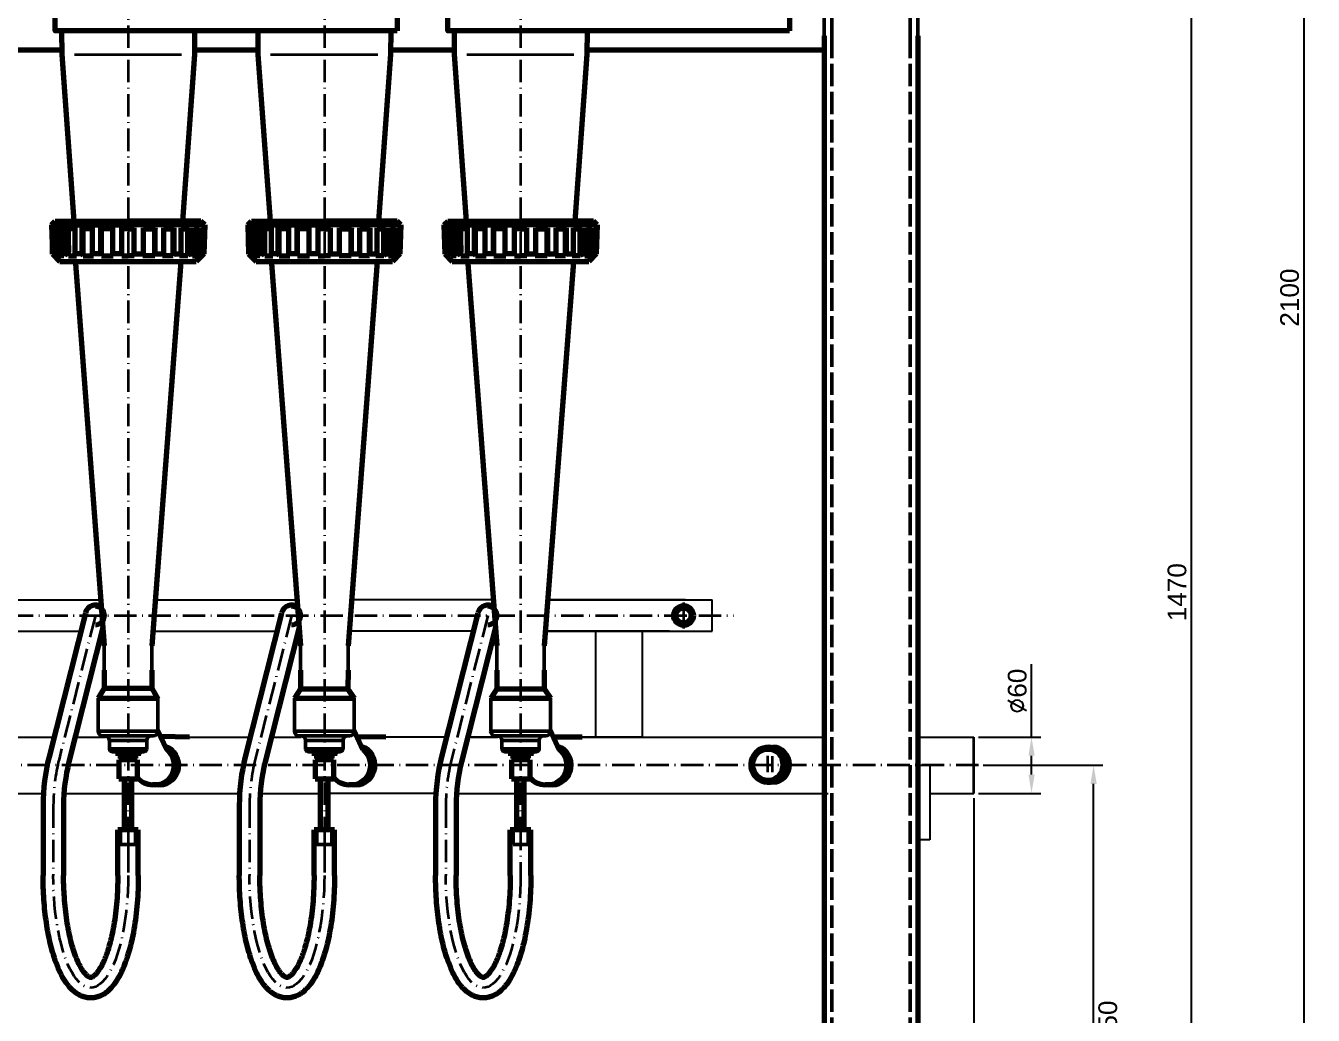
# Model space of a CAD drawing. Header units: millimetres. Extents: x 3186 to 4027, y 1197 to 1791.
# Drawn here: x 3462 to 3634.2, y 1506.6 to 1638.9 of the extents above; entities that cross this region are included whole.
import ezdxf

# ---------------------------------------------------------------- set-up
doc = ezdxf.new("R2010")
doc.units = ezdxf.units.MM
doc.header["$LTSCALE"] = 0.25
for name, pattern in [('ACAD_ISO02W100', [15, 12, -3]), ('ACAD_ISO08W100', [36, 24, -3, 6, -3]), ('ACAD_ISO10W100', [18, 12, -3, 0, -3])]:
    doc.linetypes.add(name, pattern=pattern)
doc.layers.add('AHL-CON-70', color=7, linetype='Continuous')
for name, color, linetype, lineweight in [('AM_0', 7, 'Continuous', 50), ('KICH THUOC', 1, 'Continuous', 25), ('M_EQUIP_E3', 3, 'Continuous', 35), ('M_EQUIP_E5', 2, 'ACAD_ISO02W100', 50), ('M_EQUIP_E7', 7, 'Continuous', 70), ('M_TANKS_E3', 3, 'ACAD_ISO08W100', 35), ('M_TANKS_E7', 7, 'Continuous', 70), ('Visible Edges', 7, 'Continuous', 50), ('Visible Tangent Edges', 7, 'Continuous', 50)]:
    doc.layers.add(name, color=color, linetype=linetype, lineweight=lineweight)
doc.styles.get("Standard").update_dxf_attribs({"font": 'arial.ttf'})
doc.dimstyles.new('ISO 25', dxfattribs={"dimtxt": 2.5, "dimasz": 2.5, "dimexe": 1.25, "dimexo": 0.625, "dimtad": 2, "dimtoh": 1, "dimdec": 0, "dimzin": 0, "dimdsep": 46, "dimtxsty": 'Standard', "dimcen": 2.5, "dimadec": 0, "dimazin": 0, "dimtfac": 1, "dimtdec": 0, "dimtofl": 0, "dimtmove": 0, "dimatfit": 3, "dimfxl": 1, "dimtolj": 1, "dimtzin": 0, "dimarcsym": 0})

# ---------------------------------------------------------------- blocks, each defined once
blk = doc.blocks.new('*D516')
at = {"layer": 'KICH THUOC', "color": 0, "lineweight": -2, "transparency": 16777216}
for p, q in [((3596.5, 1543.8), (3596.5, 1553.53)), ((3589.41, 1543.8), (3597.75, 1543.8)), ((3596.5, 1538.77), (3596.5, 1541.3)), ((3589.41, 1536.27), (3597.75, 1536.27))]:
    blk.add_line(p, q, dxfattribs=at)
at = {"layer": 'KICH THUOC', "color": 0, "transparency": 16777216}
for points in [[(3596.09, 1541.3), (3596.92, 1541.3), (3596.5, 1543.8)], [(3596.09, 1538.77), (3596.92, 1538.77), (3596.5, 1536.27)]]:
    blk.add_solid(points, dxfattribs=at)
at = {"layer": 'KICH THUOC', "color": 0, "transparency": 16777216, "insert": (3594.6, 1549.92), "char_height": 2.5, "attachment_point": 5, "rotation": 90}
blk.add_mtext('\\A1;{\\Fsimplex|c0;\\C1;%%C\\fArial|b0|i0|c0|p34;60}', dxfattribs=at)
blk = doc.blocks.new('*D518')
at = {"layer": 'KICH THUOC', "color": 0, "lineweight": -2, "transparency": 16777216}
for p, q in [((3590.04, 1540.04), (3606.05, 1540.04)), ((3604.8, 1473.79), (3604.8, 1537.54)), ((3585.03, 1471.29), (3606.05, 1471.29))]:
    blk.add_line(p, q, dxfattribs=at)
at = {"layer": 'KICH THUOC', "color": 0, "transparency": 16777216}
for points in [[(3604.39, 1537.54), (3605.22, 1537.54), (3604.8, 1540.04)], [(3604.39, 1473.79), (3605.22, 1473.79), (3604.8, 1471.29)]]:
    blk.add_solid(points, dxfattribs=at)
at = {"layer": 'KICH THUOC', "color": 0, "transparency": 16777216, "insert": (3606.71, 1505.66), "char_height": 2.5, "attachment_point": 5, "rotation": 90}
blk.add_mtext('\\A1;550', dxfattribs=at)
blk = doc.blocks.new('*D520')
at = {"layer": 'KICH THUOC', "color": 0, "lineweight": -2, "transparency": 16777216}
for p, q in [((3595.7, 1733.79), (3634.18, 1733.79)), ((3632.93, 1731.29), (3632.93, 1473.79)), ((3585.03, 1471.29), (3634.18, 1471.29))]:
    blk.add_line(p, q, dxfattribs=at)
at = {"layer": 'KICH THUOC', "color": 0, "transparency": 16777216}
for points in [[(3632.52, 1731.29), (3633.35, 1731.29), (3632.93, 1733.79)], [(3632.52, 1473.79), (3633.35, 1473.79), (3632.93, 1471.29)]]:
    blk.add_solid(points, dxfattribs=at)
at = {"layer": 'KICH THUOC', "color": 0, "transparency": 16777216, "insert": (3631.03, 1602.54), "char_height": 2.5, "attachment_point": 5, "rotation": 90}
blk.add_mtext('\\A1;2100', dxfattribs=at)
blk = doc.blocks.new('*D532')
at = {"layer": 'KICH THUOC', "color": 0, "lineweight": -2, "transparency": 16777216}
for p, q in [((3598.87, 1655.03), (3619.12, 1655.03)), ((3617.87, 1652.53), (3617.87, 1473.79)), ((3585.03, 1471.29), (3619.12, 1471.29))]:
    blk.add_line(p, q, dxfattribs=at)
at = {"layer": 'KICH THUOC', "color": 0, "transparency": 16777216}
for points in [[(3617.46, 1652.53), (3618.29, 1652.53), (3617.87, 1655.03)], [(3617.46, 1473.79), (3618.29, 1473.79), (3617.87, 1471.29)]]:
    blk.add_solid(points, dxfattribs=at)
at = {"layer": 'KICH THUOC', "color": 0, "transparency": 16777216, "insert": (3615.97, 1563.16), "char_height": 2.5, "attachment_point": 5, "rotation": 90}
blk.add_mtext('\\A1;1470', dxfattribs=at)
blk = doc.blocks.new('*D533')
at = {"layer": 'KICH THUOC', "color": 0, "lineweight": -2, "transparency": 16777216}
for p, q in [((3588.78, 1535.64), (3588.78, 1463.06)), ((3575.03, 1475.5), (3575.03, 1463.06)), ((3586.28, 1464.31), (3577.53, 1464.31))]:
    blk.add_line(p, q, dxfattribs=at)
at = {"layer": 'KICH THUOC', "color": 0, "transparency": 16777216}
for points in [[(3577.53, 1464.72), (3577.53, 1463.89), (3575.03, 1464.31)], [(3586.28, 1464.72), (3586.28, 1463.89), (3588.78, 1464.31)]]:
    blk.add_solid(points, dxfattribs=at)
at = {"layer": 'KICH THUOC', "color": 0, "transparency": 16777216, "insert": (3581.91, 1466.21), "char_height": 2.5, "attachment_point": 5}
blk.add_mtext('\\A1;110', dxfattribs=at)

msp = doc.modelspace()

# ---------------------------------------------------------------- linework, layer by layer
at = {"layer": 'AHL-CON-70', "linetype": 'Continuous'}
for p, q in [((3453.05, 1562.14), (3472.02, 1562.14)), ((3479.3, 1562.14), (3498.27, 1562.14)), ((3524.52, 1562.14), (3505.55, 1562.14)), ((3550.24, 1562.14), (3531.8, 1562.14)), ((3531.8, 1562.14), (3553.78, 1562.14)), ((3553.78, 1557.93), (3553.78, 1562.14)), ((3452.73, 1557.93), (3469.1, 1557.93)), ((3478.98, 1557.93), (3495.35, 1557.93)), ((3521.83, 1557.93), (3505.23, 1557.93)), ((3548.08, 1557.93), (3531.48, 1557.93)), ((3531.48, 1557.93), (3553.78, 1557.93)), ((3538.16, 1557.93), (3538.16, 1543.8)), ((3544.41, 1557.93), (3544.41, 1543.8)), ((3457.63, 1543.8), (3465.76, 1543.8)), ((3468.6, 1543.8), (3472.66, 1543.8)), ((3483.88, 1543.8), (3492.01, 1543.8)), ((3494.85, 1543.8), (3498.8, 1543.8)), ((3518.26, 1543.8), (3510.13, 1543.8)), ((3525.16, 1543.8), (3521.1, 1543.8)), ((3521.55, 1543.8), (3525.05, 1543.8)), ((3544.51, 1543.8), (3536.38, 1543.8)), ((3536.38, 1543.8), (3544.51, 1543.8)), ((3544.51, 1543.8), (3568.78, 1543.8)), ((3581.28, 1543.8), (3588.78, 1543.8)), ((3449.91, 1536.27), (3464.33, 1536.27)), ((3467.09, 1536.27), (3475.16, 1536.27)), ((3476.16, 1536.27), (3490.53, 1536.27)), ((3493.28, 1536.27), (3501.41, 1536.27)), ((3516.83, 1536.27), (3502.41, 1536.27)), ((3519.53, 1536.27), (3527.66, 1536.27)), ((3528.66, 1536.27), (3543.03, 1536.27)), ((3543.03, 1536.27), (3569.28, 1536.27)), ((3582.91, 1536.27), (3588.78, 1536.27))]:
    msp.add_line(p, q, dxfattribs=at)
msp.add_lwpolyline([(3582.91, 1530.04), (3581.28, 1530.04), (3581.28, 1540.04), (3582.91, 1540.04)], close=True, dxfattribs=at)
at = {"layer": 'AM_0'}
for p, q in [((3568.78, 1658.79), (3568.78, 1637.54)), ((3581.28, 1658.79), (3581.28, 1637.54))]:
    msp.add_line(p, q, dxfattribs=at)
at = {"layer": 'M_EQUIP_E3', "color": 3, "linetype": 'ACAD_ISO10W100', "lineweight": 35}
for p, q in [((3475.66, 1717.13), (3475.66, 1531.7)), ((3501.91, 1717.13), (3501.91, 1531.7)), ((3528.16, 1717.13), (3528.16, 1531.7)), ((3390.98, 1560.04), (3556.66, 1560.04)), ((3589.41, 1540.04), (3400.53, 1540.04))]:
    msp.add_line(p, q, dxfattribs=at)
at = {"layer": 'M_EQUIP_E3', "color": 3, "linetype": 'Continuous', "lineweight": 35}
for p, q in [((3468.48, 1635.04), (3482.8, 1635.04)), ((3494.73, 1635.04), (3509.05, 1635.04)), ((3520.98, 1635.04), (3535.3, 1635.04))]:
    msp.add_line(p, q, dxfattribs=at)
at = {"layer": 'M_EQUIP_E3', "color": 3, "linetype": 'ACAD_ISO08W100', "lineweight": 35}
msp.add_line((3549.96, 1561.79), (3549.96, 1558.29), dxfattribs=at)
at = {"layer": 'M_EQUIP_E3', "linetype": 'ACAD_ISO08W100', "lineweight": 35}
for p, q in [((3549.96, 1561.61), (3549.96, 1558.47)), ((3549.96, 1561.61), (3549.96, 1558.47)), ((3561.25, 1539.09), (3561.25, 1541.28)), ((3561.87, 1539.09), (3561.87, 1541.23))]:
    msp.add_line(p, q, dxfattribs=at)
at = {"layer": 'M_EQUIP_E3', "linetype": 'ACAD_ISO10W100', "lineweight": 35}
for points in [[(3471.28, 1560.04), (3466.42, 1540.8, 0.061982), (3465.66, 1534.67), (3465.66, 1525.29)], [(3497.53, 1560.04), (3492.67, 1540.8, 0.061982), (3491.91, 1534.67), (3491.91, 1525.29)], [(3523.78, 1560.04), (3518.92, 1540.8, 0.061982), (3518.16, 1534.67), (3518.16, 1525.29)]]:
    msp.add_lwpolyline(points, format="xyb", dxfattribs=at)
at = {"layer": 'M_EQUIP_E3', "color": 3, "linetype": 'Continuous', "lineweight": 35}
for centre, radius, end in [((3471.28, 1560.04), 1.07, 90), ((3471.28, 1560.04), 1.39, 40.8151), ((3497.53, 1560.04), 1.07, 90), ((3497.53, 1560.04), 1.39, 40.8151), ((3523.78, 1560.04), 1.07, 90), ((3523.78, 1560.04), 1.39, 40.8151)]:
    msp.add_arc(centre, radius, 270, end, dxfattribs=at)
at = {"layer": 'M_EQUIP_E3', "color": 3, "linetype": 'ACAD_ISO08W100', "lineweight": 35}
msp.add_arc((3549.96, 1560.04), 1.16, 0, 270, dxfattribs=at)
at = {"layer": 'M_EQUIP_E3', "linetype": 'ACAD_ISO10W100', "lineweight": 35, "extrusion": (0, 0, -1)}
for centre in [(3470.66, 1525.29), (3496.91, 1525.29), (3523.16, 1525.29)]:
    msp.add_ellipse(centre, major_axis=(0, 15), ratio=0.333333, start_param=1.570796, end_param=4.712389, dxfattribs=at)
at = {"layer": 'M_EQUIP_E5', "color": 2, "linetype": 'ACAD_ISO02W100', "lineweight": 50}
for p, q in [((3569.78, 1703.79), (3569.78, 1637.54)), ((3580.28, 1703.79), (3580.28, 1637.54)), ((3569.78, 1637.54), (3569.78, 1472.54)), ((3580.28, 1637.54), (3580.28, 1472.54)), ((3474.66, 1529.41), (3474.66, 1531.41)), ((3476.66, 1529.41), (3476.66, 1531.41)), ((3500.91, 1529.41), (3500.91, 1531.41)), ((3502.91, 1529.41), (3502.91, 1531.41)), ((3527.16, 1529.41), (3527.16, 1531.41)), ((3529.16, 1529.41), (3529.16, 1531.41)), ((3474.66, 1529.41), (3476.66, 1529.41)), ((3500.91, 1529.41), (3502.91, 1529.41)), ((3527.16, 1529.41), (3529.16, 1529.41))]:
    msp.add_line(p, q, dxfattribs=at)
at = {"layer": 'M_EQUIP_E7', "color": 7, "linetype": 'Continuous', "lineweight": 70}
for p, q in [((3466.76, 1638.22), (3466.78, 1635.04)), ((3484.56, 1638.22), (3484.53, 1635.04)), ((3493.01, 1638.22), (3493.03, 1635.04)), ((3510.81, 1638.22), (3510.78, 1635.04)), ((3519.26, 1638.22), (3519.28, 1635.04)), ((3537.06, 1638.22), (3537.03, 1635.04)), ((3568.78, 1637.54), (3568.78, 1472.54)), ((3581.28, 1637.54), (3581.28, 1472.54)), ((3458.29, 1635.66), (3466.78, 1635.66)), ((3466.78, 1635.04), (3468.4, 1612.75)), ((3484.53, 1635.04), (3482.92, 1612.75)), ((3484.54, 1635.66), (3493.03, 1635.66)), ((3493.03, 1635.04), (3494.65, 1612.75)), ((3510.78, 1635.04), (3509.17, 1612.75)), ((3510.79, 1635.66), (3519.28, 1635.66)), ((3510.79, 1635.66), (3519.28, 1635.66)), ((3519.28, 1635.04), (3520.9, 1612.75)), ((3537.03, 1635.04), (3535.42, 1612.75)), ((3537.04, 1635.66), (3545.53, 1635.66)), ((3545.53, 1635.66), (3568.78, 1635.66)), ((3466.6, 1612.25), (3467.99, 1612.25)), ((3484.72, 1612.25), (3483.32, 1612.25)), ((3492.85, 1612.25), (3494.24, 1612.25)), ((3510.97, 1612.25), (3509.57, 1612.25)), ((3519.1, 1612.25), (3520.49, 1612.25)), ((3537.22, 1612.25), (3535.82, 1612.25)), ((3467.67, 1609.5), (3467.67, 1608.62)), ((3483.64, 1609.5), (3483.64, 1608.62)), ((3493.92, 1609.5), (3493.92, 1608.62)), ((3509.89, 1609.5), (3509.89, 1608.62)), ((3520.17, 1609.5), (3520.17, 1608.62)), ((3536.14, 1609.5), (3536.14, 1608.62)), ((3475.66, 1607.37), (3484.78, 1607.37)), ((3501.91, 1607.37), (3511.03, 1607.37)), ((3528.16, 1607.37), (3537.28, 1607.37))]:
    msp.add_line(p, q, dxfattribs=at)
at = {"layer": 'M_EQUIP_E7', "linetype": 'Continuous'}
for p, q in [((3465.41, 1612.25), (3465.91, 1612.75)), ((3465.41, 1612.25), (3475.66, 1612.25)), ((3465.41, 1612.25), (3465.53, 1608.37)), ((3465.91, 1612.75), (3475.66, 1612.75)), ((3485.41, 1612.75), (3475.66, 1612.75)), ((3485.91, 1612.25), (3475.66, 1612.25)), ((3485.91, 1612.25), (3485.41, 1612.75)), ((3485.91, 1612.25), (3485.78, 1608.37)), ((3491.66, 1612.25), (3492.16, 1612.75)), ((3491.66, 1612.25), (3501.91, 1612.25)), ((3491.66, 1612.25), (3491.78, 1608.37)), ((3492.16, 1612.75), (3501.91, 1612.75)), ((3511.66, 1612.75), (3501.91, 1612.75)), ((3512.16, 1612.25), (3501.91, 1612.25)), ((3512.16, 1612.25), (3511.66, 1612.75)), ((3512.16, 1612.25), (3512.03, 1608.37)), ((3517.91, 1612.25), (3518.41, 1612.75)), ((3517.91, 1612.25), (3528.16, 1612.25)), ((3517.91, 1612.25), (3518.03, 1608.37)), ((3518.41, 1612.75), (3528.16, 1612.75)), ((3537.91, 1612.75), (3528.16, 1612.75)), ((3538.41, 1612.25), (3528.16, 1612.25)), ((3538.41, 1612.25), (3537.91, 1612.75)), ((3538.41, 1612.25), (3538.28, 1608.37)), ((3465.55, 1608.36), (3465.55, 1611.87)), ((3465.79, 1611.87), (3465.55, 1611.87)), ((3465.55, 1611.87), (3465.79, 1611.75)), ((3465.79, 1608.37), (3465.79, 1611.87)), ((3466.13, 1608.37), (3466.13, 1611.87)), ((3466.83, 1611.87), (3466.13, 1611.87)), ((3466.13, 1611.87), (3466.36, 1611.74)), ((3466.36, 1608.12), (3466.36, 1611.74)), ((3466.83, 1611.74), (3466.36, 1611.74)), ((3466.83, 1608.37), (3466.83, 1611.87)), ((3467.49, 1608.37), (3467.49, 1611.87)), ((3468.58, 1611.87), (3467.49, 1611.87)), ((3467.49, 1611.87), (3467.68, 1611.74)), ((3467.68, 1608.12), (3467.68, 1611.74)), ((3468.58, 1611.74), (3467.68, 1611.74)), ((3468.58, 1608.37), (3468.58, 1611.87)), ((3470.9, 1611.87), (3469.5, 1611.87)), ((3469.5, 1608.37), (3469.5, 1611.87)), ((3469.5, 1611.87), (3469.64, 1611.74)), ((3470.9, 1611.74), (3469.64, 1611.74)), ((3469.64, 1608.12), (3469.64, 1611.74)), ((3470.9, 1608.37), (3470.9, 1611.87)), ((3473.61, 1611.87), (3472.02, 1611.87)), ((3472.02, 1608.37), (3472.02, 1611.87)), ((3472.02, 1611.87), (3472.09, 1611.74)), ((3473.61, 1611.74), (3472.09, 1611.74)), ((3472.09, 1608.12), (3472.09, 1611.74)), ((3473.61, 1608.37), (3473.61, 1611.87)), ((3474.83, 1608.12), (3474.83, 1611.87)), ((3475.66, 1611.87), (3474.83, 1611.87)), ((3475.66, 1611.74), (3474.83, 1611.74)), ((3475.66, 1611.87), (3476.49, 1611.87)), ((3475.66, 1611.74), (3476.49, 1611.74)), ((3476.49, 1608.12), (3476.49, 1611.87)), ((3477.7, 1608.37), (3477.7, 1611.87)), ((3477.7, 1611.87), (3479.3, 1611.87)), ((3477.7, 1611.74), (3479.23, 1611.74)), ((3479.3, 1611.87), (3479.23, 1611.74)), ((3479.23, 1608.12), (3479.23, 1611.74)), ((3479.3, 1608.37), (3479.3, 1611.87)), ((3480.42, 1608.37), (3480.42, 1611.87)), ((3480.42, 1611.87), (3481.81, 1611.87)), ((3480.42, 1611.74), (3481.68, 1611.74)), ((3481.81, 1611.87), (3481.68, 1611.74)), ((3481.68, 1608.12), (3481.68, 1611.74)), ((3481.81, 1608.37), (3481.81, 1611.87)), ((3482.74, 1608.37), (3482.74, 1611.87)), ((3482.74, 1611.87), (3483.83, 1611.87)), ((3482.74, 1611.74), (3483.64, 1611.74)), ((3483.83, 1611.87), (3483.64, 1611.74)), ((3483.64, 1608.12), (3483.64, 1611.74)), ((3483.83, 1608.37), (3483.83, 1611.87)), ((3484.49, 1611.87), (3485.18, 1611.87)), ((3484.49, 1608.37), (3484.49, 1611.87)), ((3484.49, 1611.74), (3484.96, 1611.74)), ((3485.18, 1611.87), (3484.96, 1611.74)), ((3484.96, 1608.12), (3484.96, 1611.74)), ((3485.18, 1608.37), (3485.18, 1611.87)), ((3485.53, 1608.37), (3485.53, 1611.87)), ((3485.53, 1611.87), (3485.77, 1611.87)), ((3485.77, 1611.87), (3485.53, 1611.75)), ((3485.77, 1608.36), (3485.77, 1611.87)), ((3491.8, 1608.36), (3491.8, 1611.87)), ((3492.04, 1611.87), (3491.8, 1611.87)), ((3491.8, 1611.87), (3492.04, 1611.75)), ((3492.04, 1608.37), (3492.04, 1611.87)), ((3492.38, 1608.37), (3492.38, 1611.87)), ((3493.08, 1611.87), (3492.38, 1611.87)), ((3492.38, 1611.87), (3492.61, 1611.74)), ((3492.61, 1608.12), (3492.61, 1611.74)), ((3493.08, 1611.74), (3492.61, 1611.74)), ((3493.08, 1608.37), (3493.08, 1611.87)), ((3493.74, 1608.37), (3493.74, 1611.87)), ((3494.83, 1611.87), (3493.74, 1611.87)), ((3493.74, 1611.87), (3493.93, 1611.74)), ((3493.93, 1608.12), (3493.93, 1611.74)), ((3494.83, 1611.74), (3493.93, 1611.74)), ((3494.83, 1608.37), (3494.83, 1611.87)), ((3497.15, 1611.87), (3495.75, 1611.87)), ((3495.75, 1608.37), (3495.75, 1611.87)), ((3495.75, 1611.87), (3495.89, 1611.74)), ((3497.15, 1611.74), (3495.89, 1611.74)), ((3495.89, 1608.12), (3495.89, 1611.74)), ((3497.15, 1608.37), (3497.15, 1611.87)), ((3498.27, 1608.37), (3498.27, 1611.87)), ((3499.86, 1611.87), (3498.27, 1611.87)), ((3498.27, 1611.87), (3498.34, 1611.74)), ((3498.34, 1608.12), (3498.34, 1611.74)), ((3499.86, 1611.74), (3498.34, 1611.74)), ((3499.86, 1608.37), (3499.86, 1611.87)), ((3501.08, 1608.12), (3501.08, 1611.87)), ((3501.91, 1611.87), (3501.08, 1611.87)), ((3501.91, 1611.74), (3501.08, 1611.74)), ((3501.91, 1611.87), (3502.74, 1611.87)), ((3501.91, 1611.74), (3502.74, 1611.74)), ((3502.74, 1608.12), (3502.74, 1611.87)), ((3503.95, 1608.37), (3503.95, 1611.87)), ((3503.95, 1611.87), (3505.55, 1611.87)), ((3503.95, 1611.74), (3505.48, 1611.74)), ((3505.55, 1611.87), (3505.48, 1611.74)), ((3505.48, 1608.12), (3505.48, 1611.74)), ((3505.55, 1608.37), (3505.55, 1611.87)), ((3506.67, 1608.37), (3506.67, 1611.87)), ((3506.67, 1611.87), (3508.06, 1611.87)), ((3506.67, 1611.74), (3507.93, 1611.74)), ((3508.06, 1611.87), (3507.93, 1611.74)), ((3507.93, 1608.12), (3507.93, 1611.74)), ((3508.06, 1608.37), (3508.06, 1611.87)), ((3508.99, 1608.37), (3508.99, 1611.87)), ((3508.99, 1611.87), (3510.08, 1611.87)), ((3508.99, 1611.74), (3509.89, 1611.74)), ((3510.08, 1611.87), (3509.89, 1611.74)), ((3509.89, 1608.12), (3509.89, 1611.74)), ((3510.08, 1608.37), (3510.08, 1611.87)), ((3510.74, 1611.87), (3511.43, 1611.87)), ((3510.74, 1608.37), (3510.74, 1611.87)), ((3510.74, 1611.74), (3511.21, 1611.74)), ((3511.43, 1611.87), (3511.21, 1611.74)), ((3511.21, 1608.12), (3511.21, 1611.74)), ((3511.43, 1608.37), (3511.43, 1611.87)), ((3511.78, 1608.37), (3511.78, 1611.87)), ((3511.78, 1611.87), (3512.02, 1611.87)), ((3512.02, 1611.87), (3511.78, 1611.75)), ((3512.02, 1608.36), (3512.02, 1611.87)), ((3518.05, 1608.36), (3518.05, 1611.87)), ((3518.29, 1611.87), (3518.05, 1611.87)), ((3518.05, 1611.87), (3518.29, 1611.75)), ((3518.29, 1608.37), (3518.29, 1611.87)), ((3518.63, 1608.37), (3518.63, 1611.87)), ((3519.33, 1611.87), (3518.63, 1611.87)), ((3518.63, 1611.87), (3518.86, 1611.74)), ((3518.86, 1608.12), (3518.86, 1611.74)), ((3519.33, 1611.74), (3518.86, 1611.74)), ((3519.33, 1608.37), (3519.33, 1611.87)), ((3519.99, 1608.37), (3519.99, 1611.87)), ((3521.08, 1611.87), (3519.99, 1611.87)), ((3519.99, 1611.87), (3520.18, 1611.74)), ((3520.18, 1608.12), (3520.18, 1611.74)), ((3521.08, 1611.74), (3520.18, 1611.74)), ((3521.08, 1608.37), (3521.08, 1611.87)), ((3523.4, 1611.87), (3522, 1611.87)), ((3522, 1608.37), (3522, 1611.87)), ((3522, 1611.87), (3522.14, 1611.74)), ((3523.4, 1611.74), (3522.14, 1611.74)), ((3522.14, 1608.12), (3522.14, 1611.74)), ((3523.4, 1608.37), (3523.4, 1611.87)), ((3526.11, 1611.87), (3524.52, 1611.87)), ((3524.52, 1608.37), (3524.52, 1611.87)), ((3524.52, 1611.87), (3524.59, 1611.74)), ((3526.11, 1611.74), (3524.59, 1611.74)), ((3524.59, 1608.12), (3524.59, 1611.74)), ((3526.11, 1608.37), (3526.11, 1611.87)), ((3527.33, 1608.12), (3527.33, 1611.87)), ((3528.16, 1611.87), (3527.33, 1611.87)), ((3528.16, 1611.74), (3527.33, 1611.74)), ((3528.16, 1611.87), (3528.99, 1611.87)), ((3528.16, 1611.74), (3528.99, 1611.74)), ((3528.99, 1608.12), (3528.99, 1611.87)), ((3530.2, 1608.37), (3530.2, 1611.87)), ((3530.2, 1611.87), (3531.8, 1611.87)), ((3530.2, 1611.74), (3531.73, 1611.74)), ((3531.8, 1611.87), (3531.73, 1611.74)), ((3531.73, 1608.12), (3531.73, 1611.74)), ((3531.8, 1608.37), (3531.8, 1611.87)), ((3532.92, 1608.37), (3532.92, 1611.87)), ((3532.92, 1611.87), (3534.31, 1611.87)), ((3532.92, 1611.74), (3534.18, 1611.74)), ((3534.31, 1611.87), (3534.18, 1611.74)), ((3534.18, 1608.12), (3534.18, 1611.74)), ((3534.31, 1608.37), (3534.31, 1611.87)), ((3535.24, 1608.37), (3535.24, 1611.87)), ((3535.24, 1611.87), (3536.33, 1611.87)), ((3535.24, 1611.74), (3536.14, 1611.74)), ((3536.33, 1611.87), (3536.14, 1611.74)), ((3536.14, 1608.12), (3536.14, 1611.74)), ((3536.33, 1608.37), (3536.33, 1611.87)), ((3536.99, 1611.87), (3537.68, 1611.87)), ((3536.99, 1608.37), (3536.99, 1611.87)), ((3536.99, 1611.74), (3537.46, 1611.74)), ((3537.68, 1611.87), (3537.46, 1611.74)), ((3537.46, 1608.12), (3537.46, 1611.74)), ((3537.68, 1608.37), (3537.68, 1611.87)), ((3538.03, 1608.37), (3538.03, 1611.87)), ((3538.03, 1611.87), (3538.27, 1611.87)), ((3538.27, 1611.87), (3538.03, 1611.75)), ((3538.27, 1608.36), (3538.27, 1611.87)), ((3465.53, 1608.37), (3466.53, 1607.37)), ((3466.04, 1608.12), (3465.78, 1608.12)), ((3465.79, 1608.37), (3466.04, 1608.12)), ((3466.13, 1608.37), (3465.79, 1608.37)), ((3466.36, 1608.12), (3466.13, 1608.37)), ((3467.05, 1608.12), (3466.36, 1608.12)), ((3466.53, 1607.37), (3475.66, 1607.37)), ((3466.83, 1608.37), (3467.05, 1608.12)), ((3467.49, 1608.37), (3466.83, 1608.37)), ((3467.68, 1608.12), (3467.49, 1608.37)), ((3467.68, 1608.12), (3468.77, 1608.12)), ((3468.58, 1608.37), (3468.77, 1608.12)), ((3469.5, 1608.37), (3468.58, 1608.37)), ((3469.5, 1608.37), (3469.64, 1608.12)), ((3469.64, 1608.12), (3471.04, 1608.12)), ((3472.02, 1608.37), (3470.9, 1608.37)), ((3470.9, 1608.37), (3471.04, 1608.12)), ((3472.09, 1608.12), (3472.02, 1608.37)), ((3472.09, 1608.12), (3473.68, 1608.12)), ((3473.61, 1608.37), (3473.68, 1608.12)), ((3474.83, 1608.37), (3473.61, 1608.37)), ((3474.83, 1608.12), (3475.66, 1608.12)), ((3476.49, 1608.12), (3475.66, 1608.12)), ((3476.49, 1608.37), (3477.7, 1608.37)), ((3477.7, 1608.37), (3477.63, 1608.12)), ((3479.23, 1608.12), (3477.63, 1608.12)), ((3479.23, 1608.12), (3479.3, 1608.37)), ((3479.3, 1608.37), (3480.42, 1608.37)), ((3480.42, 1608.37), (3480.28, 1608.12)), ((3481.68, 1608.12), (3480.28, 1608.12)), ((3481.81, 1608.37), (3481.68, 1608.12)), ((3481.81, 1608.37), (3482.74, 1608.37)), ((3482.74, 1608.37), (3482.55, 1608.12)), ((3483.64, 1608.12), (3482.55, 1608.12)), ((3483.64, 1608.12), (3483.83, 1608.37)), ((3483.83, 1608.37), (3484.49, 1608.37)), ((3484.49, 1608.37), (3484.26, 1608.12)), ((3484.26, 1608.12), (3484.96, 1608.12)), ((3485.78, 1608.37), (3484.78, 1607.37)), ((3484.96, 1608.12), (3485.18, 1608.37)), ((3485.18, 1608.37), (3485.53, 1608.37)), ((3485.53, 1608.37), (3485.28, 1608.12)), ((3485.28, 1608.12), (3485.53, 1608.12)), ((3491.78, 1608.37), (3492.78, 1607.37)), ((3492.29, 1608.12), (3492.03, 1608.12)), ((3492.04, 1608.37), (3492.29, 1608.12)), ((3492.38, 1608.37), (3492.04, 1608.37)), ((3492.61, 1608.12), (3492.38, 1608.37)), ((3493.3, 1608.12), (3492.61, 1608.12)), ((3492.78, 1607.37), (3501.91, 1607.37)), ((3493.08, 1608.37), (3493.3, 1608.12)), ((3493.74, 1608.37), (3493.08, 1608.37)), ((3493.93, 1608.12), (3493.74, 1608.37)), ((3493.93, 1608.12), (3495.02, 1608.12)), ((3495.75, 1608.37), (3494.83, 1608.37)), ((3494.83, 1608.37), (3495.02, 1608.12)), ((3495.75, 1608.37), (3495.89, 1608.12)), ((3495.89, 1608.12), (3497.29, 1608.12)), ((3498.27, 1608.37), (3497.15, 1608.37)), ((3497.15, 1608.37), (3497.29, 1608.12)), ((3498.34, 1608.12), (3498.27, 1608.37)), ((3498.34, 1608.12), (3499.93, 1608.12)), ((3499.86, 1608.37), (3499.93, 1608.12)), ((3501.08, 1608.37), (3499.86, 1608.37)), ((3501.08, 1608.12), (3501.91, 1608.12)), ((3502.74, 1608.12), (3501.91, 1608.12)), ((3502.74, 1608.37), (3503.95, 1608.37)), ((3503.95, 1608.37), (3503.88, 1608.12)), ((3505.48, 1608.12), (3503.88, 1608.12)), ((3505.48, 1608.12), (3505.55, 1608.37)), ((3505.55, 1608.37), (3506.67, 1608.37)), ((3506.67, 1608.37), (3506.53, 1608.12)), ((3507.93, 1608.12), (3506.53, 1608.12)), ((3508.06, 1608.37), (3507.93, 1608.12)), ((3508.06, 1608.37), (3508.99, 1608.37)), ((3508.99, 1608.37), (3508.8, 1608.12)), ((3509.89, 1608.12), (3508.8, 1608.12)), ((3509.89, 1608.12), (3510.08, 1608.37)), ((3510.08, 1608.37), (3510.74, 1608.37)), ((3510.74, 1608.37), (3510.51, 1608.12)), ((3510.51, 1608.12), (3511.21, 1608.12)), ((3512.03, 1608.37), (3511.03, 1607.37)), ((3511.21, 1608.12), (3511.43, 1608.37)), ((3511.43, 1608.37), (3511.78, 1608.37)), ((3511.78, 1608.37), (3511.53, 1608.12)), ((3511.53, 1608.12), (3511.78, 1608.12)), ((3518.03, 1608.37), (3519.03, 1607.37)), ((3518.54, 1608.12), (3518.28, 1608.12)), ((3518.29, 1608.37), (3518.54, 1608.12)), ((3518.63, 1608.37), (3518.29, 1608.37)), ((3518.86, 1608.12), (3518.63, 1608.37)), ((3519.55, 1608.12), (3518.86, 1608.12)), ((3519.03, 1607.37), (3528.16, 1607.37)), ((3519.33, 1608.37), (3519.55, 1608.12)), ((3519.99, 1608.37), (3519.33, 1608.37)), ((3520.18, 1608.12), (3519.99, 1608.37)), ((3520.18, 1608.12), (3521.27, 1608.12)), ((3521.08, 1608.37), (3521.27, 1608.12)), ((3522, 1608.37), (3521.08, 1608.37)), ((3522, 1608.37), (3522.14, 1608.12)), ((3522.14, 1608.12), (3523.54, 1608.12)), ((3524.52, 1608.37), (3523.4, 1608.37)), ((3523.4, 1608.37), (3523.54, 1608.12)), ((3524.59, 1608.12), (3524.52, 1608.37)), ((3524.59, 1608.12), (3526.18, 1608.12)), ((3526.11, 1608.37), (3526.18, 1608.12)), ((3527.33, 1608.37), (3526.11, 1608.37)), ((3527.33, 1608.12), (3528.16, 1608.12)), ((3528.99, 1608.12), (3528.16, 1608.12)), ((3528.99, 1608.37), (3530.2, 1608.37)), ((3530.2, 1608.37), (3530.13, 1608.12)), ((3531.73, 1608.12), (3530.13, 1608.12)), ((3531.73, 1608.12), (3531.8, 1608.37)), ((3531.8, 1608.37), (3532.92, 1608.37)), ((3532.92, 1608.37), (3532.78, 1608.12)), ((3534.18, 1608.12), (3532.78, 1608.12)), ((3534.31, 1608.37), (3534.18, 1608.12)), ((3534.31, 1608.37), (3535.24, 1608.37)), ((3535.24, 1608.37), (3535.05, 1608.12)), ((3536.14, 1608.12), (3535.05, 1608.12)), ((3536.14, 1608.12), (3536.33, 1608.37)), ((3536.33, 1608.37), (3536.99, 1608.37)), ((3536.99, 1608.37), (3536.76, 1608.12)), ((3536.76, 1608.12), (3537.46, 1608.12)), ((3538.28, 1608.37), (3537.28, 1607.37)), ((3537.46, 1608.12), (3537.68, 1608.37)), ((3537.68, 1608.37), (3538.03, 1608.37)), ((3538.03, 1608.37), (3537.78, 1608.12)), ((3537.78, 1608.12), (3538.03, 1608.12))]:
    msp.add_line(p, q, dxfattribs=at)
at = {"layer": 'M_EQUIP_E7'}
for p, q in [((3472.48, 1552.72), (3472.48, 1550.32)), ((3478.83, 1552.72), (3478.83, 1550.31)), ((3498.73, 1552.72), (3498.72, 1550.23)), ((3505.08, 1552.72), (3505.07, 1550.21)), ((3524.98, 1552.72), (3524.98, 1550.23)), ((3531.33, 1552.72), (3531.33, 1550.23)), ((3472.48, 1550.32), (3471.66, 1548.97)), ((3472.48, 1550.32), (3478.83, 1550.31)), ((3478.83, 1550.31), (3479.66, 1548.91)), ((3498.72, 1550.23), (3497.91, 1548.97)), ((3498.72, 1550.23), (3505.07, 1550.23)), ((3505.07, 1550.21), (3505.91, 1548.97)), ((3524.98, 1550.23), (3524.16, 1548.97)), ((3524.98, 1550.23), (3531.33, 1550.23)), ((3531.33, 1550.23), (3532.16, 1548.97)), ((3471.66, 1548.97), (3479.66, 1548.97)), ((3497.91, 1548.97), (3505.91, 1548.97)), ((3524.16, 1548.97), (3532.16, 1548.97)), ((3483.88, 1543.8), (3480.02, 1543.88)), ((3510.13, 1543.8), (3506.29, 1543.84)), ((3536.38, 1543.8), (3532.57, 1543.79))]:
    msp.add_line(p, q, dxfattribs=at)
at = {"layer": 'M_EQUIP_E7', "linetype": 'Continuous', "lineweight": 70}
for p, q in [((3480.83, 1542.15), (3479.65, 1544.67)), ((3507.08, 1542.15), (3505.9, 1544.67)), ((3533.33, 1542.15), (3532.15, 1544.67)), ((3474.31, 1541.84), (3474.31, 1541.27)), ((3477.01, 1541.84), (3477.01, 1541.27)), ((3500.56, 1541.84), (3500.56, 1541.27)), ((3503.26, 1541.84), (3503.26, 1541.27)), ((3526.81, 1541.84), (3526.81, 1541.27)), ((3529.51, 1541.84), (3529.51, 1541.27)), ((3474.31, 1541.27), (3475.66, 1541.27)), ((3476.89, 1540.73), (3474.43, 1540.73)), ((3474.43, 1540.73), (3474.43, 1538.23)), ((3474.8, 1540.82), (3474.8, 1540.73)), ((3474.8, 1540.82), (3476.52, 1540.82)), ((3474.9, 1541.27), (3474.9, 1540.82)), ((3477.01, 1541.27), (3475.66, 1541.27)), ((3476.42, 1541.27), (3476.42, 1540.82)), ((3476.52, 1540.82), (3476.52, 1540.73)), ((3476.89, 1540.73), (3476.89, 1538.23)), ((3500.56, 1541.27), (3501.91, 1541.27)), ((3503.14, 1540.73), (3500.68, 1540.73)), ((3500.68, 1540.73), (3500.68, 1538.23)), ((3501.05, 1540.82), (3501.05, 1540.73)), ((3501.05, 1540.82), (3502.77, 1540.82)), ((3501.15, 1541.27), (3501.15, 1540.82)), ((3503.26, 1541.27), (3501.91, 1541.27)), ((3502.67, 1541.27), (3502.67, 1540.82)), ((3502.77, 1540.82), (3502.77, 1540.73)), ((3503.14, 1540.73), (3503.14, 1538.23)), ((3526.81, 1541.27), (3528.16, 1541.27)), ((3529.39, 1540.73), (3526.93, 1540.73)), ((3526.93, 1540.73), (3526.93, 1538.23)), ((3527.3, 1540.82), (3527.3, 1540.73)), ((3527.3, 1540.82), (3529.02, 1540.82)), ((3527.4, 1541.27), (3527.4, 1540.82)), ((3529.51, 1541.27), (3528.16, 1541.27)), ((3528.92, 1541.27), (3528.92, 1540.82)), ((3529.02, 1540.82), (3529.02, 1540.73)), ((3529.39, 1540.73), (3529.39, 1538.23)), ((3474.43, 1538.23), (3476.89, 1538.23)), ((3475.16, 1531.41), (3475.16, 1538.23)), ((3476.16, 1531.41), (3476.16, 1538.23)), ((3500.68, 1538.23), (3503.14, 1538.23)), ((3501.41, 1531.41), (3501.41, 1538.23)), ((3502.41, 1531.41), (3502.41, 1538.23)), ((3526.93, 1538.23), (3529.39, 1538.23)), ((3527.66, 1531.41), (3527.66, 1538.23)), ((3528.66, 1531.41), (3528.66, 1538.23)), ((3479.9, 1537.41), (3478.93, 1537.41)), ((3506.15, 1537.41), (3505.18, 1537.41)), ((3532.4, 1537.41), (3531.43, 1537.41)), ((3474.28, 1525.29), (3474.28, 1531.41)), ((3477.03, 1531.41), (3474.28, 1531.41)), ((3477.03, 1525.29), (3477.03, 1531.41)), ((3500.53, 1525.29), (3500.53, 1531.41)), ((3503.28, 1531.41), (3500.53, 1531.41)), ((3503.28, 1525.29), (3503.28, 1531.41)), ((3526.78, 1525.29), (3526.78, 1531.41)), ((3529.53, 1531.41), (3526.78, 1531.41)), ((3529.53, 1525.29), (3529.53, 1531.41))]:
    msp.add_line(p, q, dxfattribs=at)
at = {"layer": 'M_EQUIP_E7', "color": 7, "linetype": 'Continuous', "lineweight": 70}
for points in [[(3511.65, 1638.22), (3465.92, 1638.22), (3465.92, 1643.22), (3511.65, 1643.22)], [(3564.15, 1638.22), (3518.42, 1638.22), (3518.42, 1643.22), (3564.15, 1643.22)]]:
    msp.add_lwpolyline(points, close=True, dxfattribs=at)
at = {"layer": 'M_EQUIP_E7', "linetype": 'Continuous', "lineweight": 70}
for points in [[(3469.95, 1560.37), (3465.09, 1541.14, 0.061982), (3464.28, 1534.67), (3464.28, 1525.29)], [(3496.2, 1560.37), (3491.34, 1541.14, 0.061982), (3490.53, 1534.67), (3490.53, 1525.29)], [(3522.45, 1560.37), (3517.59, 1541.14, 0.061982), (3516.78, 1534.67), (3516.78, 1525.29)], [(3472.3, 1558.44), (3467.75, 1540.46, 0.061982), (3467.03, 1534.67), (3467.03, 1525.29)], [(3498.55, 1558.44), (3494, 1540.46, 0.061982), (3493.28, 1534.67), (3493.28, 1525.29)], [(3524.8, 1558.44), (3520.25, 1540.46, 0.061982), (3519.53, 1534.67), (3519.53, 1525.29)]]:
    msp.add_lwpolyline(points, format="xyb", dxfattribs=at)
at = {"layer": 'M_EQUIP_E7', "lineweight": 35}
msp.add_lwpolyline([(3588.78, 1536.27), (3588.78, 1543.8)], dxfattribs=at)
at = {"layer": 'M_EQUIP_E7', "linetype": 'Continuous', "lineweight": 70}
for radius in [1.31, 1.01]:
    msp.add_circle((3549.96, 1560.04), radius, dxfattribs=at)
at = {"layer": 'M_EQUIP_E7', "color": 7, "linetype": 'Continuous', "lineweight": 70}
for centre, start, end in [((3468.24, 1607.16), 3.3, 34.8426), ((3483.08, 1607.16), 145.1574, 176.7), ((3494.49, 1607.16), 3.3, 34.8426), ((3509.33, 1607.16), 145.1574, 176.7), ((3520.74, 1607.16), 3.3, 34.8426), ((3535.58, 1607.16), 145.1574, 176.7)]:
    msp.add_arc(centre, 0.375, start, end, dxfattribs=at)
at = {"layer": 'M_EQUIP_E7', "linetype": 'Continuous', "lineweight": 70}
for centre, radius, start, end in [((3471.28, 1560.04), 1.38, 53.9323, 165.8129), ((3497.53, 1560.04), 1.38, 53.9323, 165.8129), ((3523.78, 1560.04), 1.38, 53.9323, 165.8129), ((3478.93, 1540.04), 2.62, 219.2514, 270), ((3505.18, 1540.04), 2.62, 219.2514, 270), ((3531.43, 1540.04), 2.62, 219.2514, 270)]:
    msp.add_arc(centre, radius, start, end, dxfattribs=at)
for centre, major_axis, ratio, start_param, end_param in [((3476.98, 1544.2), (-2.69, 0), 0.888636, 7.86634, 8.01683), ((3479.34, 1540.04), (0, 2.62), 0.965926, 3.141593, 5.651938), ((3479.66, 1540.04), (0, 2.62), 0.965926, 3.141593, 5.858205), ((3479.9, 1540.04), (0, 2.62), 0.965926, 3.141593, 5.982102), ((3503.23, 1544.2), (-2.69, 0), 0.888636, 7.86634, 8.01683), ((3505.59, 1540.04), (0, 2.62), 0.965926, 3.141593, 5.651938), ((3505.91, 1540.04), (0, 2.62), 0.965926, 3.141593, 5.858205), ((3506.15, 1540.04), (0, 2.62), 0.965926, 3.141593, 5.982102), ((3529.48, 1544.2), (-2.69, 0), 0.888636, 7.86634, 8.01683), ((3531.84, 1540.04), (0, 2.62), 0.965926, 3.141593, 5.651938), ((3532.16, 1540.04), (0, 2.62), 0.965926, 3.141593, 5.858205), ((3532.4, 1540.04), (0, 2.62), 0.965926, 3.141593, 5.982102), ((3561.25, 1540.09), (0, 2.34), 0.965926, 2.570097, 6.947493), ((3561.25, 1540.09), (0, 2.11), 0.965926, 2.532671, 6.892107), ((3561.87, 1540.09), (0, 2.34), 0.965926, 3.141593, 6.283185)]:
    msp.add_ellipse(centre, major_axis=major_axis, ratio=ratio, start_param=start_param, end_param=end_param, dxfattribs=at)
at = {"layer": 'M_EQUIP_E7', "linetype": 'Continuous', "lineweight": 70, "extrusion": (0, 0, -1)}
for major_axis, start_param, end_param in [((0, 2.34), 2.570097, 6.947493), ((0, 2.11), 2.532671, 6.892107)]:
    msp.add_ellipse((3561.25, 1540.09), major_axis=major_axis, ratio=0.965926, start_param=start_param, end_param=end_param, dxfattribs=at)
at = {"layer": 'M_EQUIP_E7', "linetype": 'Continuous', "lineweight": 70}
for points, knots in [([(3477.03, 1525.29), (3477.03, 1524.66), (3477.02, 1524.04), (3476.95, 1522.19), (3476.85, 1520.98), (3476.55, 1518.64), (3476.36, 1517.52), (3475.93, 1515.66), (3475.71, 1514.88), (3475.23, 1513.45), (3474.96, 1512.79), (3474.46, 1511.78), (3474.23, 1511.39), (3473.75, 1510.68), (3473.49, 1510.35), (3473, 1509.88), (3472.8, 1509.7), (3472.36, 1509.39), (3472.12, 1509.26), (3471.66, 1509.07), (3471.45, 1509.01), (3471.02, 1508.92), (3470.79, 1508.91), (3470.35, 1508.92), (3470.13, 1508.95), (3469.7, 1509.06), (3469.49, 1509.13), (3469.1, 1509.32), (3468.91, 1509.43), (3468.56, 1509.68), (3468.39, 1509.81), (3468.07, 1510.11), (3467.92, 1510.27), (3467.52, 1510.74), (3467.29, 1511.07), (3466.85, 1511.79), (3466.65, 1512.18), (3466.27, 1513.02), (3466.09, 1513.47), (3465.76, 1514.41), (3465.6, 1514.91), (3465.22, 1516.3), (3465.02, 1517.23), (3464.69, 1519.2), (3464.55, 1520.22), (3464.37, 1522.34), (3464.31, 1523.42), (3464.29, 1524.77), (3464.28, 1525.03), (3464.28, 1525.29)], [4.712389, 4.712389, 4.712389, 4.712389, 4.832897, 4.832897, 5.073912, 5.073912, 5.314927, 5.314927, 5.504615, 5.504615, 5.694303, 5.694303, 5.828926, 5.828926, 5.963549, 5.963549, 6.054938, 6.054938, 6.146326, 6.146326, 6.219583, 6.219583, 6.29284, 6.29284, 6.366097, 6.366097, 6.439354, 6.439354, 6.512612, 6.512612, 6.585869, 6.585869, 6.659126, 6.659126, 6.786599, 6.786599, 6.914073, 6.914073, 7.041546, 7.041546, 7.169019, 7.169019, 7.380582, 7.380582, 7.592145, 7.592145, 7.803708, 7.803708, 7.853982, 7.853982, 7.853982, 7.853982]), ([(3474.28, 1525.29), (3474.28, 1524.72), (3474.27, 1524.15), (3474.21, 1522.43), (3474.11, 1521.29), (3473.84, 1519.12), (3473.67, 1518.09), (3473.28, 1516.38), (3473.08, 1515.67), (3472.69, 1514.51), (3472.49, 1514.03), (3472.14, 1513.27), (3471.97, 1512.97), (3471.64, 1512.46), (3471.48, 1512.25), (3471.24, 1511.99), (3471.14, 1511.91), (3470.98, 1511.78), (3470.91, 1511.74), (3470.81, 1511.69), (3470.77, 1511.68), (3470.71, 1511.66), (3470.69, 1511.66), (3470.64, 1511.66), (3470.62, 1511.66), (3470.57, 1511.67), (3470.54, 1511.68), (3470.45, 1511.72), (3470.4, 1511.74), (3470.29, 1511.82), (3470.22, 1511.87), (3470.08, 1512), (3470, 1512.08), (3469.78, 1512.32), (3469.64, 1512.51), (3469.35, 1512.96), (3469.21, 1513.23), (3468.92, 1513.82), (3468.78, 1514.15), (3468.39, 1515.19), (3468.15, 1515.97), (3467.73, 1517.71), (3467.55, 1518.66), (3467.27, 1520.67), (3467.17, 1521.72), (3467.06, 1523.62), (3467.03, 1524.45), (3467.03, 1525.29)], [4.712389, 4.712389, 4.712389, 4.712389, 4.829851, 4.829851, 5.069819, 5.069819, 5.309787, 5.309787, 5.505642, 5.505642, 5.668688, 5.668688, 5.804286, 5.804286, 5.939885, 5.939885, 6.033219, 6.033219, 6.126552, 6.126552, 6.200884, 6.200884, 6.275215, 6.275215, 6.349546, 6.349546, 6.423877, 6.423877, 6.498209, 6.498209, 6.57254, 6.57254, 6.646871, 6.646871, 6.765913, 6.765913, 6.884955, 6.884955, 7.003997, 7.003997, 7.230126, 7.230126, 7.456255, 7.456255, 7.682384, 7.682384, 7.853982, 7.853982, 7.853982, 7.853982]), ([(3503.28, 1525.29), (3503.28, 1524.66), (3503.27, 1524.04), (3503.2, 1522.19), (3503.1, 1520.98), (3502.8, 1518.64), (3502.61, 1517.52), (3502.18, 1515.66), (3501.96, 1514.88), (3501.48, 1513.45), (3501.21, 1512.79), (3500.71, 1511.78), (3500.48, 1511.39), (3500, 1510.68), (3499.74, 1510.35), (3499.25, 1509.88), (3499.05, 1509.7), (3498.61, 1509.39), (3498.37, 1509.26), (3497.91, 1509.07), (3497.7, 1509.01), (3497.27, 1508.92), (3497.04, 1508.91), (3496.6, 1508.92), (3496.38, 1508.95), (3495.95, 1509.06), (3495.74, 1509.13), (3495.35, 1509.32), (3495.16, 1509.43), (3494.81, 1509.68), (3494.64, 1509.81), (3494.32, 1510.11), (3494.17, 1510.27), (3493.77, 1510.74), (3493.54, 1511.07), (3493.1, 1511.79), (3492.9, 1512.18), (3492.52, 1513.02), (3492.34, 1513.47), (3492.01, 1514.41), (3491.85, 1514.91), (3491.47, 1516.3), (3491.27, 1517.23), (3490.94, 1519.2), (3490.8, 1520.22), (3490.62, 1522.34), (3490.56, 1523.42), (3490.54, 1524.77), (3490.53, 1525.03), (3490.53, 1525.29)], [4.712389, 4.712389, 4.712389, 4.712389, 4.832897, 4.832897, 5.073912, 5.073912, 5.314927, 5.314927, 5.504615, 5.504615, 5.694303, 5.694303, 5.828926, 5.828926, 5.963549, 5.963549, 6.054938, 6.054938, 6.146326, 6.146326, 6.219583, 6.219583, 6.29284, 6.29284, 6.366097, 6.366097, 6.439354, 6.439354, 6.512612, 6.512612, 6.585869, 6.585869, 6.659126, 6.659126, 6.786599, 6.786599, 6.914073, 6.914073, 7.041546, 7.041546, 7.169019, 7.169019, 7.380582, 7.380582, 7.592145, 7.592145, 7.803708, 7.803708, 7.853982, 7.853982, 7.853982, 7.853982]), ([(3500.53, 1525.29), (3500.53, 1524.72), (3500.52, 1524.15), (3500.46, 1522.43), (3500.36, 1521.29), (3500.09, 1519.12), (3499.92, 1518.09), (3499.53, 1516.38), (3499.33, 1515.67), (3498.94, 1514.51), (3498.74, 1514.03), (3498.39, 1513.27), (3498.22, 1512.97), (3497.89, 1512.46), (3497.73, 1512.25), (3497.49, 1511.99), (3497.39, 1511.91), (3497.23, 1511.78), (3497.16, 1511.74), (3497.06, 1511.69), (3497.02, 1511.68), (3496.96, 1511.66), (3496.94, 1511.66), (3496.89, 1511.66), (3496.87, 1511.66), (3496.82, 1511.67), (3496.79, 1511.68), (3496.7, 1511.72), (3496.65, 1511.74), (3496.54, 1511.82), (3496.47, 1511.87), (3496.33, 1512), (3496.25, 1512.08), (3496.03, 1512.32), (3495.89, 1512.51), (3495.6, 1512.96), (3495.46, 1513.23), (3495.17, 1513.82), (3495.03, 1514.15), (3494.64, 1515.19), (3494.4, 1515.97), (3493.98, 1517.71), (3493.8, 1518.66), (3493.52, 1520.67), (3493.42, 1521.72), (3493.31, 1523.62), (3493.28, 1524.45), (3493.28, 1525.29)], [4.712389, 4.712389, 4.712389, 4.712389, 4.829851, 4.829851, 5.069819, 5.069819, 5.309787, 5.309787, 5.505642, 5.505642, 5.668688, 5.668688, 5.804286, 5.804286, 5.939885, 5.939885, 6.033219, 6.033219, 6.126552, 6.126552, 6.200884, 6.200884, 6.275215, 6.275215, 6.349546, 6.349546, 6.423877, 6.423877, 6.498209, 6.498209, 6.57254, 6.57254, 6.646871, 6.646871, 6.765913, 6.765913, 6.884955, 6.884955, 7.003997, 7.003997, 7.230126, 7.230126, 7.456255, 7.456255, 7.682384, 7.682384, 7.853982, 7.853982, 7.853982, 7.853982]), ([(3529.53, 1525.29), (3529.53, 1524.66), (3529.52, 1524.04), (3529.45, 1522.19), (3529.35, 1520.98), (3529.05, 1518.64), (3528.86, 1517.52), (3528.43, 1515.66), (3528.21, 1514.88), (3527.73, 1513.45), (3527.46, 1512.79), (3526.96, 1511.78), (3526.73, 1511.39), (3526.25, 1510.68), (3525.99, 1510.35), (3525.5, 1509.88), (3525.3, 1509.7), (3524.86, 1509.39), (3524.62, 1509.26), (3524.16, 1509.07), (3523.95, 1509.01), (3523.52, 1508.92), (3523.29, 1508.91), (3522.85, 1508.92), (3522.63, 1508.95), (3522.2, 1509.06), (3521.99, 1509.13), (3521.6, 1509.32), (3521.41, 1509.43), (3521.06, 1509.68), (3520.89, 1509.81), (3520.57, 1510.11), (3520.42, 1510.27), (3520.02, 1510.74), (3519.79, 1511.07), (3519.35, 1511.79), (3519.15, 1512.18), (3518.77, 1513.02), (3518.59, 1513.47), (3518.26, 1514.41), (3518.1, 1514.91), (3517.72, 1516.3), (3517.52, 1517.23), (3517.19, 1519.2), (3517.05, 1520.22), (3516.87, 1522.34), (3516.81, 1523.42), (3516.79, 1524.77), (3516.78, 1525.03), (3516.78, 1525.29)], [4.712389, 4.712389, 4.712389, 4.712389, 4.832897, 4.832897, 5.073912, 5.073912, 5.314927, 5.314927, 5.504615, 5.504615, 5.694303, 5.694303, 5.828926, 5.828926, 5.963549, 5.963549, 6.054938, 6.054938, 6.146326, 6.146326, 6.219583, 6.219583, 6.29284, 6.29284, 6.366097, 6.366097, 6.439354, 6.439354, 6.512612, 6.512612, 6.585869, 6.585869, 6.659126, 6.659126, 6.786599, 6.786599, 6.914073, 6.914073, 7.041546, 7.041546, 7.169019, 7.169019, 7.380582, 7.380582, 7.592145, 7.592145, 7.803708, 7.803708, 7.853982, 7.853982, 7.853982, 7.853982]), ([(3526.78, 1525.29), (3526.78, 1524.72), (3526.77, 1524.15), (3526.71, 1522.43), (3526.61, 1521.29), (3526.34, 1519.12), (3526.17, 1518.09), (3525.78, 1516.38), (3525.58, 1515.67), (3525.19, 1514.51), (3524.99, 1514.03), (3524.64, 1513.27), (3524.47, 1512.97), (3524.14, 1512.46), (3523.98, 1512.25), (3523.74, 1511.99), (3523.64, 1511.91), (3523.48, 1511.78), (3523.41, 1511.74), (3523.31, 1511.69), (3523.27, 1511.68), (3523.21, 1511.66), (3523.19, 1511.66), (3523.14, 1511.66), (3523.12, 1511.66), (3523.07, 1511.67), (3523.04, 1511.68), (3522.95, 1511.72), (3522.9, 1511.74), (3522.79, 1511.82), (3522.72, 1511.87), (3522.58, 1512), (3522.5, 1512.08), (3522.28, 1512.32), (3522.14, 1512.51), (3521.85, 1512.96), (3521.71, 1513.23), (3521.42, 1513.82), (3521.28, 1514.15), (3520.89, 1515.19), (3520.65, 1515.97), (3520.23, 1517.71), (3520.05, 1518.66), (3519.77, 1520.67), (3519.67, 1521.72), (3519.56, 1523.62), (3519.53, 1524.45), (3519.53, 1525.29)], [4.712389, 4.712389, 4.712389, 4.712389, 4.829851, 4.829851, 5.069819, 5.069819, 5.309787, 5.309787, 5.505642, 5.505642, 5.668688, 5.668688, 5.804286, 5.804286, 5.939885, 5.939885, 6.033219, 6.033219, 6.126552, 6.126552, 6.200884, 6.200884, 6.275215, 6.275215, 6.349546, 6.349546, 6.423877, 6.423877, 6.498209, 6.498209, 6.57254, 6.57254, 6.646871, 6.646871, 6.765913, 6.765913, 6.884955, 6.884955, 7.003997, 7.003997, 7.230126, 7.230126, 7.456255, 7.456255, 7.682384, 7.682384, 7.853982, 7.853982, 7.853982, 7.853982])]:
    msp.add_open_spline(points, degree=3, knots=knots, dxfattribs=at)
at = {"layer": 'M_TANKS_E3', "color": 3, "linetype": 'ACAD_ISO08W100', "lineweight": 35}
for p, q in [((3475.66, 1531.67), (3475.66, 1525.29)), ((3501.91, 1531.67), (3501.91, 1525.29))]:
    msp.add_line(p, q, dxfattribs=at)
at = {"layer": 'M_TANKS_E3', "color": 3, "linetype": 'ACAD_ISO10W100', "lineweight": 35}
msp.add_line((3528.16, 1531.67), (3528.16, 1525.29), dxfattribs=at)
at = {"layer": 'M_TANKS_E7', "linetype": 'Continuous'}
for p, q in [((3468.61, 1607.08), (3472.48, 1556)), ((3482.73, 1607.32), (3478.83, 1556)), ((3494.86, 1607.08), (3498.73, 1556)), ((3508.98, 1607.32), (3505.08, 1556)), ((3521.11, 1607.08), (3524.98, 1556)), ((3535.23, 1607.32), (3531.33, 1556))]:
    msp.add_line(p, q, dxfattribs=at)
at = {"layer": 'Visible Edges'}
for p, q in [((3472.48, 1552.72), (3472.48, 1556)), ((3472.48, 1552.72), (3472.48, 1556)), ((3478.83, 1552.72), (3478.83, 1556)), ((3478.83, 1552.72), (3478.83, 1556)), ((3498.73, 1552.72), (3498.73, 1556)), ((3498.73, 1552.72), (3498.73, 1556)), ((3505.08, 1552.72), (3505.08, 1556)), ((3505.08, 1552.72), (3505.08, 1556)), ((3524.98, 1552.72), (3524.98, 1556)), ((3524.98, 1552.72), (3524.98, 1556)), ((3531.33, 1552.72), (3531.33, 1556)), ((3531.33, 1552.72), (3531.33, 1556)), ((3470.17, 1550.03), (3470.17, 1550.03)), ((3496.42, 1550.03), (3496.42, 1550.03)), ((3522.67, 1550.03), (3522.67, 1550.03)), ((3471.66, 1544.59), (3471.66, 1548.97)), ((3479.66, 1544.59), (3479.66, 1548.97)), ((3497.91, 1544.59), (3497.91, 1548.97)), ((3505.91, 1544.59), (3505.91, 1548.97)), ((3524.16, 1544.59), (3524.16, 1548.97)), ((3532.16, 1544.59), (3532.16, 1548.97)), ((3479.03, 1543.97), (3472.28, 1543.97)), ((3473.16, 1542.22), (3473.16, 1543.34)), ((3478.16, 1542.22), (3478.16, 1543.34)), ((3505.28, 1543.97), (3498.53, 1543.97)), ((3499.41, 1542.22), (3499.41, 1543.34)), ((3504.41, 1542.22), (3504.41, 1543.34)), ((3531.53, 1543.97), (3524.78, 1543.97)), ((3525.66, 1542.22), (3525.66, 1543.34)), ((3530.66, 1542.22), (3530.66, 1543.34)), ((3477.78, 1541.84), (3473.53, 1541.84)), ((3504.03, 1541.84), (3499.78, 1541.84)), ((3530.28, 1541.84), (3526.03, 1541.84))]:
    msp.add_line(p, q, dxfattribs=at)
for centre, radius, start, end in [((3472.28, 1544.59), 0.625, 180, 270), ((3472.53, 1543.34), 0.625, 0, 90), ((3478.78, 1543.34), 0.625, 90, 180), ((3479.03, 1544.59), 0.625, 270, 0), ((3498.53, 1544.59), 0.625, 180, 270), ((3498.78, 1543.34), 0.625, 0, 90), ((3505.03, 1543.34), 0.625, 90, 180), ((3505.28, 1544.59), 0.625, 270, 0), ((3524.78, 1544.59), 0.625, 180, 270), ((3525.03, 1543.34), 0.625, 0, 90), ((3531.28, 1543.34), 0.625, 90, 180), ((3531.53, 1544.59), 0.625, 270, 0), ((3473.53, 1542.22), 0.375, 180, 270), ((3477.78, 1542.22), 0.375, 270, 0), ((3499.78, 1542.22), 0.375, 180, 270), ((3504.03, 1542.22), 0.375, 270, 0), ((3526.03, 1542.22), 0.375, 180, 270), ((3530.28, 1542.22), 0.375, 270, 0)]:
    msp.add_arc(centre, radius, start, end, dxfattribs=at)
for centre in [(3470.17, 1550.84), (3496.42, 1550.84), (3522.67, 1550.84)]:
    msp.add_ellipse(centre, major_axis=(0, -0.813), ratio=0.965926, start_param=6.282899, end_param=6.283185, dxfattribs=at)
at = {"layer": 'Visible Tangent Edges'}
for p, q in [((3471.71, 1544.59), (3479.61, 1544.59)), ((3478.13, 1543.34), (3473.19, 1543.34)), ((3497.96, 1544.59), (3505.86, 1544.59)), ((3504.38, 1543.34), (3499.44, 1543.34)), ((3524.21, 1544.59), (3532.11, 1544.59)), ((3530.63, 1543.34), (3525.69, 1543.34)), ((3473.19, 1542.22), (3478.13, 1542.22)), ((3499.44, 1542.22), (3504.38, 1542.22)), ((3525.69, 1542.22), (3530.63, 1542.22))]:
    msp.add_line(p, q, dxfattribs=at)

# ---------------------------------------------------------------- dimensions: what is measured, and where the dimension line sits
at = {"layer": 'KICH THUOC'}
for base, p1, p2, override, picture, middle in [((3632.93, 1471.29), (3595.08, 1733.79), (3584.41, 1471.29), {"dimtad": 1, "dimtoh": 0, "dimlfac": 8}, '*D520', (3631.03, 1602.54)), ((3617.87, 1471.29), (3598.24, 1655.03), (3584.41, 1471.29), {"dimtad": 1, "dimtoh": 0, "dimlfac": 8}, '*D532', (3615.97, 1563.16)), ((3604.8, 1540.04), (3584.41, 1471.29), (3589.41, 1540.04), {"dimlfac": 8}, '*D518', (3606.71, 1505.66))]:
    dim = msp.add_linear_dim(base=base, p1=p1, p2=p2, angle=90, dimstyle='ISO 25', override=override, dxfattribs=at)
    dim.commit()
    dim.dimension.update_dxf_attribs({"geometry": picture, "text_midpoint": middle})
dim = msp.add_linear_dim(base=(3596.5, 1536.27), p1=(3588.78, 1543.8), p2=(3588.78, 1536.27), angle=90, text='{\\Fsimplex|c0;\\C1;%%C\\fArial|b0|i0|c0|p34;<>}', dimstyle='ISO 25', override={"dimtad": 1, "dimtoh": 0, "dimlfac": 8}, dxfattribs=at)
dim.commit()
dim.dimension.update_dxf_attribs({"geometry": '*D516', "text_midpoint": (3596.5, 1549.92), "dimtype": 160})
dim = msp.add_linear_dim(base=(3575.03, 1464.31), p1=(3588.78, 1536.27), p2=(3575.03, 1476.12), dimstyle='ISO 25', override={"dimtad": 1, "dimtoh": 0, "dimlfac": 8}, dxfattribs=at)
dim.commit()
dim.dimension.update_dxf_attribs({"geometry": '*D533', "text_midpoint": (3581.91, 1466.21)})

doc.saveas('drawing.dxf')
